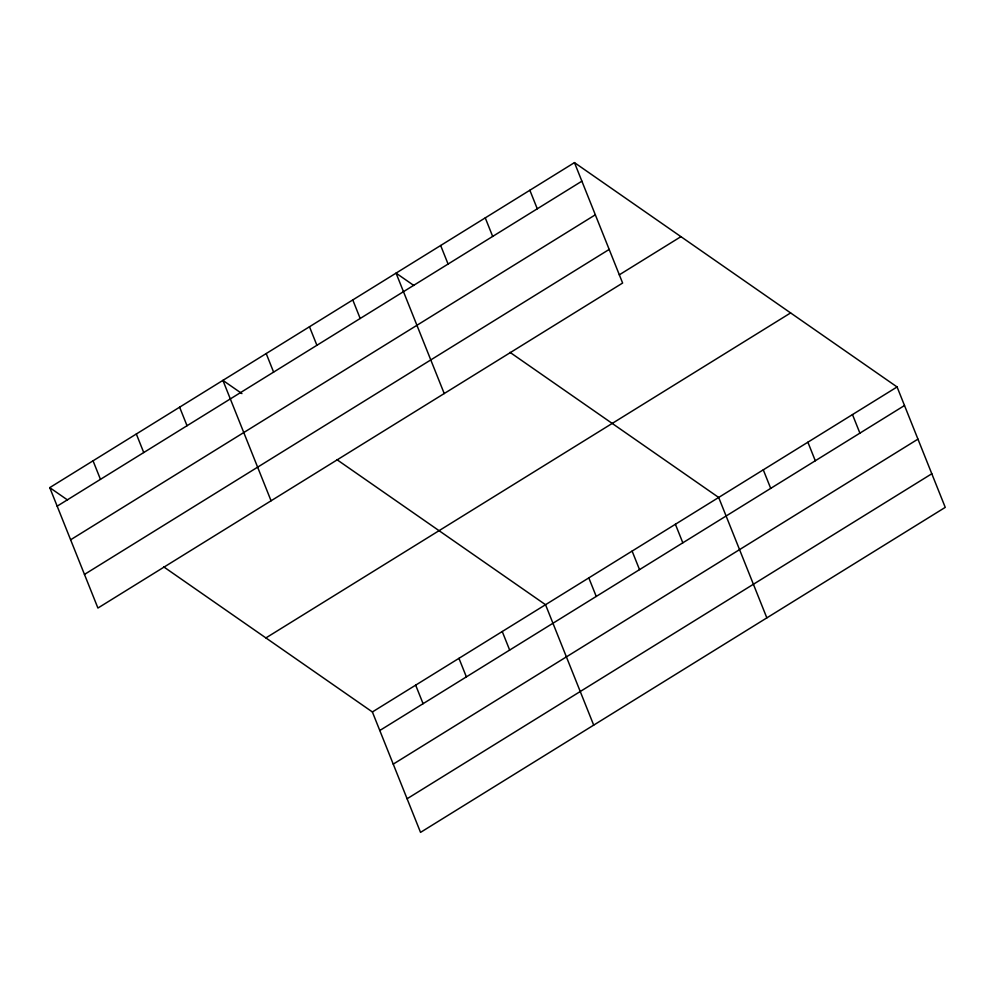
<?xml version="1.0" encoding="UTF-8"?>
<svg xmlns="http://www.w3.org/2000/svg" width="995" height="995" viewBox="0 0 995 995"><rect width="100%" height="100%" fill="white"/><g stroke="black" fill="none" stroke-linecap="round" stroke-linejoin="round"><path stroke-width="1.49" d="M574.463 162.62L622.621 283.04L97.92 608.044L49.75 487.625L574.463 162.62L897.08 386.955L945.25 507.375L420.537 832.38L372.379 711.96L163.69 566.851M57.163 506.169L581.876 181.177M70.62 539.787L595.333 214.796M84.463 574.426L609.176 249.434M619.276 274.844L680.928 236.661M265.914 637.919L790.615 312.927M372.379 711.96L897.08 386.955M379.791 730.504L904.505 405.512M393.236 764.123L917.95 439.131M407.092 798.761L931.805 473.757M413.808 285.466L396.06 273.127L444.23 393.547M510 352.354L718.688 497.463L766.846 617.883M241.922 393.597L222.905 380.376L271.075 500.796M336.845 459.603L545.534 604.711L593.692 725.131M49.75 487.625L67.498 499.963M852.479 414.579L859.904 433.136M807.89 442.215L815.303 460.76M763.289 469.839L770.702 488.383M675.394 524.265L682.819 542.822M529.862 190.256L537.275 208.801M632.111 551.081L639.524 569.625M485.262 217.88L492.674 236.424M588.816 577.896L596.241 596.44M440.661 245.504L448.073 264.048M502.239 631.514L509.664 650.071M352.777 299.93L360.19 318.487M458.956 658.329L466.369 676.874M309.482 326.746L316.907 345.302M415.661 685.145L423.086 703.689M266.2 353.561L273.613 372.105M179.622 407.179L187.035 425.736M136.327 433.994L143.74 452.538M93.045 460.809L100.458 479.354"/></g></svg>
